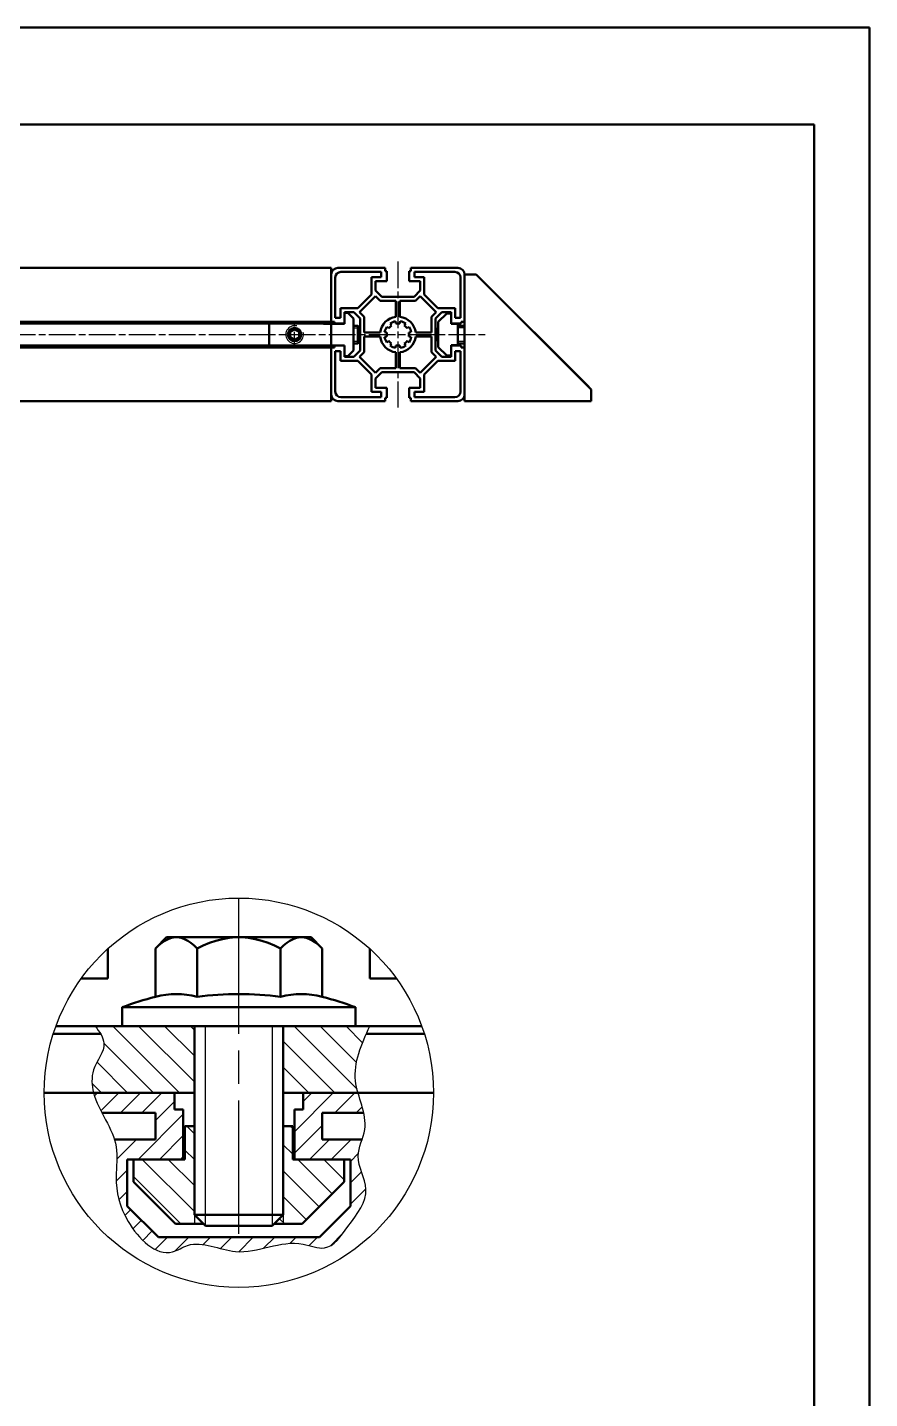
# Model space of a CAD drawing. Header units: millimetres. Extents: x 3537 to 7300, y -380 to 3324.
# Drawn here: x 4643 to 5022, y 1698 to 2315 of the extents above; entities that cross this region are included whole.
import ezdxf

# ---------------------------------------------------------------- set-up
doc = ezdxf.new("R2010")
doc.units = ezdxf.units.MM
doc.linetypes.add('AM_ISO08W050', pattern=[18, 12, -1.5, 3, -1.5])
doc.linetypes.add('AM_ISO08W050x2', pattern=[9, 6, -0.75, 1.5, -0.75])
for name, color, linetype, lineweight in [('AM_0', 7, 'Continuous', 50), ('AM_4', 3, 'Continuous', 25), ('AM_7', 4, 'AM_ISO08W050', 25), ('AM_8', 1, 'AM_ISO08W050x2', 25), ('MAIN-1', 7, 'Continuous', 50)]:
    doc.layers.add(name, color=color, linetype=linetype, lineweight=lineweight)
pattern_1 = [(135, (-5199.1465, -2090.8383), (-1.1674333, -1.1674333), [])]

# ---------------------------------------------------------------- blocks, each defined once
blk = doc.blocks.new('GENZOON4MPPK5')
at = {"layer": 'AM_8'}
h = blk.add_hatch(dxfattribs=at)
h.set_pattern_fill('ANSI31', color=256, scale=0.52, angle=90)
h.set_pattern_definition(pattern_1)
edge = h.paths.add_edge_path()
edge.add_line((-4, 6), (-10.5, 6))
edge.add_line((-10.5, 6), (-12.93, 6))
edge.add_spline(control_points=[(-12.93, 6), (-12.56, 5.49), (-11.63, 4.21), (-13.36, 2.27), (-13.26, 0.67), (-13.08, 0)], knot_values=[0, 0, 0, 0, 1.731757, 4.316242, 6.36146, 6.36146, 6.36146, 6.36146], degree=3, periodic=0)
edge.add_line((-13.08, 0), (-12.8, 0))
edge.add_line((-12.8, 0), (-4, 0))
edge.add_line((-4, 0), (-4, 6))
edge = h.paths.add_edge_path()
edge.add_line((4, 6), (4, 0))
edge.add_line((4, 0), (10.74, 0))
edge.add_spline(control_points=[(10.74, 0), (10.64, 0.36), (10.16, 2.38), (11.06, 4.37), (11.8, 6)], knot_values=[52.748738, 52.748738, 52.748738, 52.748738, 53.8311, 58.932811, 58.932811, 58.932811, 58.932811], degree=3, periodic=0)
edge.add_line((11.8, 6), (4, 6))
h = blk.add_hatch(dxfattribs=at)
h.set_pattern_fill('ANSI31', color=256, scale=0.43)
h.set_pattern_definition([(45, (-5199.1465, -2090.8383), (-0.96537753, 0.96537753), [])])
edge = h.paths.add_edge_path()
edge.add_line((-5, -1.5), (-5.8, -1.5))
edge.add_line((-5.8, -1.5), (-5.8, 0))
edge.add_line((-5.8, 0), (-13.08, 0))
edge.add_spline(control_points=[(-13.08, 0), (-12.92, -0.63), (-12.64, -1.22), (-12.34, -1.8)], knot_values=[6.36146, 6.36146, 6.36146, 6.36146, 8.285755, 8.285755, 8.285755, 8.285755], degree=3, periodic=0)
edge.add_line((-12.34, -1.8), (-7.5, -1.8))
edge.add_line((-7.5, -1.8), (-7.5, -4.2))
edge.add_line((-7.5, -4.2), (-11.21, -4.2))
edge.add_spline(control_points=[(-11.21, -4.2), (-11.14, -4.42), (-10.88, -5.49), (-11.25, -8.11), (-10.42, -11.78), (-6.98, -15.21), (-3.77, -13), (0.36, -15.38), (4.32, -12.84), (8.13, -14.48), (10.01, -11.71), (12.22, -8.97), (10.38, -6.18), (10.93, -4.7), (11.1, -4.2)], knot_values=[10.931855, 10.931855, 10.931855, 10.931855, 11.626572, 14.334164, 18.502297, 23.342389, 24.830586, 29.178559, 35.305414, 37.25326, 40.109415, 43.858317, 46.917205, 48.459264, 48.459264, 48.459264, 48.459264], degree=3, periodic=0)
edge.add_line((11.1, -4.2), (7.5, -4.2))
edge.add_line((7.5, -4.2), (7.5, -1.8))
edge.add_line((7.5, -1.8), (11.25, -1.8))
edge.add_spline(control_points=[(11.25, -1.8), (11.12, -1.2), (10.91, -0.6), (10.74, 0)], knot_values=[50.922285, 50.922285, 50.922285, 50.922285, 52.748738, 52.748738, 52.748738, 52.748738], degree=3, periodic=0)
edge.add_line((10.74, 0), (5.8, 0))
edge.add_line((5.8, 0), (5.8, -1.5))
edge.add_line((5.8, -1.5), (5, -1.5))
edge.add_line((5, -1.5), (5, -6))
edge.add_line((5, -6), (9.5, -6))
edge.add_line((9.5, -6), (10.05, -6))
edge.add_line((10.05, -6), (10.05, -10.2))
edge.add_line((10.05, -10.2), (7.25, -13))
edge.add_line((7.25, -13), (-7.25, -13))
edge.add_line((-7.25, -13), (-10.05, -10.2))
edge.add_line((-10.05, -10.2), (-10.05, -6))
edge.add_line((-10.05, -6), (-5, -6))
edge.add_line((-5, -6), (-5, -1.5))
h = blk.add_hatch(dxfattribs=at)
h.set_pattern_fill('ANSI31', color=256, scale=0.52, angle=90)
h.set_pattern_definition(pattern_1)
h.paths.add_polyline_path([(9.5, -8.02), (9.5, -6), (4.85, -6), (4.85, -3.02), (4, -3.02), (4, -11), (3.18, -11.82), (4, -11.82), (5.7, -11.82)])
h.paths.add_polyline_path([(-4, -11.82), (-4, -11), (-4, -3.02), (-4.85, -3.02), (-4.85, -6), (-9.5, -6), (-9.5, -8.02), (-5.7, -11.82)])
at = {"layer": 'AM_0'}
for p, q in [((-11.8, 10.3), (-11.8, 12.96)), ((11.8, 10.3), (11.8, 12.96)), ((-14.18, 10.3), (-11.8, 10.3)), ((11.8, 10.3), (14.18, 10.3)), ((-16.71, 5.3), (-12.46, 5.3)), ((-16.47, 6), (16.47, 6)), ((-16.47, 6), (16.47, 6)), ((-16.47, 6), (-11.8, 6)), ((-16.47, 6), (-11.8, 6)), ((-16.47, 6), (-11.8, 6)), ((-16.47, 6), (-11.8, 6)), ((-11.8, 6), (-11.8, 6)), ((-11.8, 6), (-11.8, 6)), ((-4.35, 6), (4.35, 6)), ((-4.35, 6), (4.35, 6)), ((-4.35, 6), (-4.35, 6)), ((-4, -11), (-4, 6)), ((4, 6), (4, -11)), ((4.35, 6), (4.35, 6)), ((11.48, 5.3), (16.71, 5.3)), ((11.8, 6), (16.47, 6)), ((11.8, 6), (11.8, 6)), ((11.8, 6), (11.8, 6)), ((11.8, 6), (16.47, 6)), ((11.8, 6), (16.47, 6)), ((11.8, 6), (16.47, 6)), ((-17.53, 0), (-4, 0)), ((4, 0), (17.53, 0)), ((4, 0), (17.53, 0)), ((-17.53, 0), (-4, 0)), ((-17.53, 0), (-4, 0)), ((-17.53, 0), (-12.8, 0)), ((-17.53, 0), (-12.8, 0)), ((-17.53, 0), (-12.8, 0)), ((-12.8, 0), (-12.8, 0)), ((-12.8, 0), (-12.8, 0)), ((-5.8, -1.5), (-5.8, 0)), ((-5.35, 0), (-4, 0)), ((-5.35, 0), (-4, 0)), ((-5.35, 0), (-5.35, 0)), ((4, 0), (17.53, 0)), ((5.8, 0), (5.8, -1.5)), ((10.8, 0), (17.2, 0)), ((10.8, 0), (17.2, 0)), ((10.8, 0), (10.8, 0)), ((10.8, 0), (17.2, 0)), ((10.8, 0), (10.8, 0)), ((17.2, 0), (17.2, 0)), ((17.2, 0), (17.2, 0)), ((-7.5, -1.8), (-12.34, -1.8)), ((-7.5, -4.2), (-7.5, -1.8)), ((-5, -1.5), (-5.8, -1.5)), ((-5, -6), (-5, -1.5)), ((5.8, -1.5), (5, -1.5)), ((5, -1.5), (5, -6)), ((11.25, -1.8), (7.5, -1.8)), ((7.5, -1.8), (7.5, -4.2)), ((-4.85, -6), (-4.85, -3.02)), ((-4.85, -3.02), (-4, -3.02)), ((4, -3.02), (4.85, -3.02)), ((4.85, -6), (4.85, -3.02)), ((-11.21, -4.2), (-7.5, -4.2)), ((7.5, -4.2), (11.1, -4.2)), ((-10.05, -10.2), (-10.05, -6)), ((-10.05, -6), (-5, -6)), ((-4.85, -6), (-9.5, -6)), ((-9.5, -6), (-9.5, -8.02)), ((9.5, -6), (4.85, -6)), ((5, -6), (10.05, -6)), ((9.5, -8.02), (9.5, -6)), ((10.05, -6), (10.05, -10.2)), ((-9.5, -8.02), (-5.7, -11.82)), ((5.7, -11.82), (9.5, -8.02)), ((-7.25, -13), (-10.05, -10.2)), ((-4, -11), (-3, -12)), ((-4, -11), (4, -11)), ((4, -11), (3, -12)), ((10.05, -10.2), (7.25, -13)), ((-5.7, -11.82), (-5.7, -11.82)), ((-5.7, -11.82), (-3.18, -11.82)), ((3, -12), (-3, -12)), ((3.18, -11.82), (5.7, -11.82)), ((5.7, -11.82), (5.7, -11.82)), ((7.25, -13), (-7.25, -13))]:
    blk.add_line(p, q, dxfattribs=at)
at = {"layer": 'AM_4'}
for p, q in [((-3, -12), (-3, 6)), ((3, 6), (3, -12)), ((-4, -11), (-4, -11.82)), ((4, -11), (4, -11.82))]:
    blk.add_line(p, q, dxfattribs=at)
blk.add_spline([(-12.93, 6), (-12.15, 4.46), (-13.08, 2.05), (-13.08, 0), (-11.05, -4.86), (-11.05, -7.57), (-9.97, -11.59), (-5.98, -14.33), (-4.61, -13.75), (-0.3, -14.3), (5.79, -13.63), (7.71, -13.97), (9.82, -12.05), (11.45, -8.67), (10.74, -5.7), (11.34, -3.31), (10.51, 1.06), (11.8, 6)], degree=3, dxfattribs=at)
at = {"layer": 'AM_7'}
blk.add_line((0, -12.71), (0, 17.53), dxfattribs=at)
at = {"layer": 'MAIN-1'}
for p, q in [((-6.51, 14), (-7.51, 13)), ((-6.66, 13.69), (-6.95, 13.49)), ((-6.95, 13.49), (-6.66, 13.68)), ((-6.66, 13.68), (-6.37, 13.84)), ((-6.37, 13.84), (-6.66, 13.69)), ((-5.76, 14), (-6.51, 14)), ((-6.51, 14), (-5.76, 14)), ((-6.37, 13.84), (-6.07, 13.95)), ((-6.07, 13.95), (-6.37, 13.84)), ((-6.07, 13.95), (-5.76, 14)), ((-5.76, 14), (-6.07, 13.95)), ((-5.76, 14), (-5.49, 14)), ((-5.49, 14), (-5.76, 14)), ((-5.49, 14), (-5.19, 13.95)), ((-5.19, 13.95), (-5.49, 14)), ((-5.49, 14), (-0.27, 14)), ((-0.27, 14), (-5.49, 14)), ((-5.19, 13.95), (-4.89, 13.84)), ((-4.89, 13.84), (-5.19, 13.95)), ((-4.89, 13.84), (-4.6, 13.69)), ((-4.6, 13.68), (-4.89, 13.84)), ((-4.6, 13.69), (-4.31, 13.49)), ((-4.31, 13.49), (-4.6, 13.68)), ((0, 14), (-3.4, 14)), ((-2.64, 13.49), (-2.06, 13.69)), ((-2.06, 13.69), (-2.64, 13.49)), ((-2.06, 13.69), (-1.47, 13.84)), ((-1.47, 13.84), (-2.06, 13.69)), ((-1.47, 13.84), (-0.88, 13.95)), ((-0.88, 13.95), (-1.47, 13.84)), ((-0.88, 13.95), (-0.27, 14)), ((-0.27, 14), (-0.88, 13.95)), ((-0.27, 14), (0.27, 14)), ((0.27, 14), (-0.27, 14)), ((3.4, 14), (0, 14)), ((0.27, 14), (0.87, 13.95)), ((0.87, 13.95), (0.27, 14)), ((0.27, 14), (5.49, 14)), ((0.27, 14), (5.49, 14)), ((0.87, 13.95), (1.47, 13.84)), ((1.47, 13.84), (0.87, 13.95)), ((1.47, 13.84), (2.06, 13.69)), ((2.06, 13.69), (1.47, 13.84)), ((2.06, 13.69), (2.64, 13.49)), ((2.64, 13.49), (2.06, 13.69)), ((4.6, 13.69), (4.31, 13.49)), ((4.31, 13.49), (4.6, 13.68)), ((4.6, 13.68), (4.89, 13.84)), ((4.89, 13.84), (4.6, 13.69)), ((4.89, 13.84), (5.19, 13.95)), ((5.19, 13.95), (4.89, 13.84)), ((5.19, 13.95), (5.49, 14)), ((5.49, 14), (5.19, 13.95)), ((5.49, 14), (5.76, 14)), ((5.76, 14), (5.49, 14)), ((5.76, 14), (6.07, 13.95)), ((6.07, 13.95), (5.76, 14)), ((5.76, 14), (6.51, 14)), ((6.51, 14), (5.76, 14)), ((6.07, 13.95), (6.37, 13.84)), ((6.37, 13.84), (6.07, 13.95)), ((6.37, 13.84), (6.66, 13.69)), ((6.66, 13.68), (6.37, 13.84)), ((7.51, 13), (6.51, 14)), ((6.66, 13.69), (6.95, 13.49)), ((6.95, 13.49), (6.66, 13.68)), ((-7.51, 13), (-7.23, 13.26)), ((-7.23, 13.26), (-7.51, 13)), ((-7.51, 13), (-7.51, 8.64)), ((-7.23, 13.26), (-6.95, 13.49)), ((-6.95, 13.49), (-7.23, 13.26)), ((-4.31, 13.49), (-4.03, 13.26)), ((-4.03, 13.26), (-4.31, 13.49)), ((-4.03, 13.26), (-3.75, 13)), ((-3.75, 13), (-4.03, 13.26)), ((-3.75, 13), (-3.2, 13.26)), ((-3.2, 13.26), (-3.75, 13)), ((-3.75, 13), (-3.75, 8.64)), ((-3.75, 13), (-3.75, 8.64)), ((-3.2, 13.26), (-2.64, 13.49)), ((-2.64, 13.49), (-3.2, 13.26)), ((2.64, 13.49), (3.2, 13.26)), ((3.2, 13.26), (2.64, 13.49)), ((3.2, 13.26), (3.75, 13)), ((3.75, 13), (3.2, 13.26)), ((3.75, 13), (4.03, 13.26)), ((4.03, 13.26), (3.75, 13)), ((3.75, 13), (3.75, 8.64)), ((3.75, 13), (3.75, 8.64)), ((4.03, 13.26), (4.31, 13.49)), ((4.31, 13.49), (4.03, 13.26)), ((6.95, 13.49), (7.23, 13.26)), ((7.23, 13.26), (6.95, 13.49)), ((7.23, 13.26), (7.51, 13)), ((7.51, 13), (7.23, 13.26)), ((7.51, 13), (7.51, 8.64)), ((0, 7.7), (-10.5, 7.7)), ((-10.5, 7.7), (0, 7.7)), ((-10.5, 6), (-10.5, 7.7)), ((10.5, 7.7), (0, 7.7)), ((0, 7.7), (10.5, 7.7)), ((10.5, 6), (10.5, 7.7)), ((0, 6), (-10.5, 6)), ((-10.5, 6), (0, 6)), ((0, 6), (-3.4, 6)), ((3.4, 6), (0, 6)), ((0, 6), (10.5, 6)), ((10.5, 6), (0, 6))]:
    blk.add_line(p, q, dxfattribs=at)
for radius, start, end in [(30, 104.4885, 110.4873), (29.29, 82.6381, 97.3619), (29.29, 82.6381, 97.3619), (30, 69.5127, 75.5115)]:
    blk.add_arc((0, -20.4), radius, start, end, dxfattribs=at)
for centre, major_axis, start_param, end_param in [((-5.63, -20.4), (0, -29.29), 3.013103, 3.270082), ((-5.63, -20.4), (0, -29.29), 3.013103, 3.270082), ((5.63, -20.4), (0, 29.29), -0.12849, 0.12849), ((5.63, -20.4), (0, 29.29), -0.12849, 0.12849)]:
    blk.add_ellipse(centre, major_axis=major_axis, ratio=0.5, start_param=start_param, end_param=end_param, dxfattribs=at)

msp = doc.modelspace()

# ---------------------------------------------------------------- linework, layer by layer
at = {"layer": 'AM_0'}
for p, q in [((5022.196, 2314.913), (3537.196, 2314.913)), ((5022.196, 1264.913), (5022.196, 2314.913)), ((4997.196, 2271.163), (3562.196, 2271.163)), ((4997.196, 1308.663), (4997.196, 2271.163)), ((4398.147, 2206.631), (4779.797, 2206.631)), ((4779.797, 2206.631), (4779.797, 2203.631)), ((4782.797, 2206.631), (4803.997, 2206.631)), ((4784.097, 2204.831), (4802.297, 2204.831)), ((4802.297, 2204.831), (4802.297, 2202.431)), ((4803.997, 2206.631), (4803.997, 2205.131)), ((4803.997, 2205.131), (4804.797, 2205.131)), ((4804.797, 2205.131), (4804.797, 2200.631)), ((4814.797, 2200.631), (4814.797, 2205.131)), ((4814.797, 2205.131), (4815.597, 2205.131)), ((4815.597, 2205.131), (4815.597, 2206.631)), ((4815.597, 2206.631), (4836.797, 2206.631)), ((4817.297, 2202.431), (4817.297, 2204.831)), ((4817.297, 2204.831), (4835.497, 2204.831)), ((4779.797, 2182.431), (4779.797, 2203.631)), ((4781.597, 2184.131), (4781.597, 2202.331)), ((4802.297, 2202.431), (4797.947, 2202.431)), ((4797.947, 2202.431), (4797.947, 2194.621)), ((4804.797, 2200.631), (4799.747, 2200.631)), ((4799.747, 2200.631), (4799.747, 2196.431)), ((4819.847, 2200.631), (4814.797, 2200.631)), ((4821.647, 2202.431), (4817.297, 2202.431)), ((4819.847, 2196.431), (4819.847, 2200.631)), ((4821.647, 2194.621), (4821.647, 2202.431)), ((4837.997, 2202.331), (4837.997, 2184.131)), ((4839.797, 2203.631), (4839.797, 2182.431)), ((4797.947, 2194.621), (4791.807, 2188.481)), ((4792.548, 2186.676), (4799.752, 2193.881)), ((4799.747, 2196.431), (4802.547, 2193.631)), ((4799.752, 2193.881), (4801.801, 2191.831)), ((4801.801, 2191.831), (4808.897, 2191.831)), ((4802.547, 2193.631), (4817.047, 2193.631)), ((4808.897, 2191.831), (4808.897, 2184.631)), ((4810.697, 2184.631), (4810.697, 2191.831)), ((4810.697, 2191.831), (4817.793, 2191.831)), ((4817.047, 2193.631), (4819.847, 2196.431)), ((4817.793, 2191.831), (4819.842, 2193.881)), ((4819.842, 2193.881), (4827.046, 2186.676)), ((4827.787, 2188.481), (4821.647, 2194.621)), ((4791.807, 2188.481), (4783.997, 2188.481)), ((4783.997, 2188.481), (4783.997, 2184.131)), ((4789.997, 2186.681), (4785.797, 2186.681)), ((4785.797, 2186.681), (4785.797, 2181.631)), ((4792.797, 2183.881), (4789.997, 2186.681)), ((4794.597, 2184.627), (4792.548, 2186.676)), ((4827.046, 2186.676), (4824.997, 2184.627)), ((4829.597, 2186.681), (4826.797, 2183.881)), ((4835.597, 2188.481), (4827.787, 2188.481)), ((4833.797, 2186.681), (4829.597, 2186.681)), ((4833.797, 2181.631), (4833.797, 2186.681)), ((4835.597, 2184.131), (4835.597, 2188.481)), ((4482.147, 2181.631), (4779.797, 2181.631)), ((4488.147, 2182.431), (4779.797, 2182.431)), ((4781.297, 2182.431), (4779.797, 2182.431)), ((4779.797, 2182.431), (4779.797, 2170.831)), ((4781.297, 2181.631), (4781.297, 2182.431)), ((4785.797, 2181.631), (4781.297, 2181.631)), ((4783.997, 2184.131), (4781.597, 2184.131)), ((4789.797, 2180.631), (4791.797, 2180.631)), ((4791.797, 2180.631), (4792.797, 2179.631)), ((4791.797, 2180.631), (4791.797, 2172.631)), ((4792.797, 2169.381), (4792.797, 2183.881)), ((4794.597, 2177.531), (4794.597, 2184.627)), ((4804.801, 2180.127), (4805.702, 2179.496)), ((4806.93, 2180.724), (4806.299, 2181.625)), ((4808.739, 2182.635), (4808.93, 2181.552)), ((4810.666, 2181.552), (4810.857, 2182.635)), ((4813.297, 2181.625), (4812.666, 2180.724)), ((4813.894, 2179.496), (4814.795, 2180.127)), ((4824.997, 2184.627), (4824.997, 2177.531)), ((4826.797, 2183.881), (4826.797, 2169.381)), ((4827.98, 2179.814), (4827.797, 2179.631)), ((4827.797, 2179.631), (4827.797, 2173.631)), ((4838.297, 2181.631), (4833.797, 2181.631)), ((4837.997, 2184.131), (4835.597, 2184.131)), ((4839.797, 2180.631), (4836.78, 2180.631)), ((4839.797, 2182.431), (4838.297, 2182.431)), ((4838.297, 2182.431), (4838.297, 2181.631)), ((4761.297, 2177.787), (4763.297, 2178.941)), ((4761.297, 2175.475), (4761.297, 2177.787)), ((4763.297, 2174.321), (4761.297, 2175.475)), ((4763.297, 2178.941), (4765.297, 2177.787)), ((4765.297, 2175.475), (4763.297, 2174.321)), ((4765.297, 2175.475), (4765.297, 2177.787)), ((4791.797, 2172.631), (4792.797, 2173.631)), ((4801.797, 2177.531), (4794.597, 2177.531)), ((4794.597, 2175.731), (4801.797, 2175.731)), ((4794.597, 2168.636), (4794.597, 2175.731)), ((4804.874, 2177.496), (4803.791, 2177.687)), ((4803.791, 2175.569), (4804.874, 2175.76)), ((4805.702, 2173.76), (4804.801, 2173.129)), ((4814.795, 2173.129), (4813.894, 2173.76)), ((4815.805, 2177.687), (4814.722, 2177.496)), ((4814.722, 2175.76), (4815.805, 2175.569)), ((4824.997, 2177.531), (4817.797, 2177.531)), ((4817.797, 2175.731), (4824.997, 2175.731)), ((4824.997, 2175.731), (4824.997, 2168.636)), ((4827.98, 2173.448), (4827.797, 2173.631)), ((4482.147, 2171.631), (4779.797, 2171.631)), ((4486.647, 2170.831), (4779.797, 2170.831)), ((4779.797, 2149.631), (4779.797, 2170.831)), ((4779.797, 2170.831), (4781.297, 2170.831)), ((4781.297, 2170.831), (4781.297, 2171.631)), ((4781.297, 2171.631), (4785.797, 2171.631)), ((4781.597, 2150.931), (4781.597, 2169.131)), ((4781.597, 2169.131), (4783.997, 2169.131)), ((4783.997, 2169.131), (4783.997, 2164.781)), ((4785.797, 2171.631), (4785.797, 2166.581)), ((4789.797, 2172.631), (4791.797, 2172.631)), ((4789.997, 2166.581), (4792.797, 2169.381)), ((4792.548, 2166.586), (4794.597, 2168.636)), ((4806.299, 2171.631), (4806.93, 2172.532)), ((4808.93, 2171.704), (4808.739, 2170.621)), ((4808.897, 2168.632), (4808.897, 2161.431)), ((4810.857, 2170.621), (4810.666, 2171.704)), ((4810.697, 2161.431), (4810.697, 2168.632)), ((4812.666, 2172.532), (4813.297, 2171.631)), ((4824.997, 2168.636), (4827.046, 2166.586)), ((4826.797, 2169.381), (4829.597, 2166.581)), ((4833.797, 2166.581), (4833.797, 2171.631)), ((4833.797, 2171.631), (4838.297, 2171.631)), ((4835.597, 2164.781), (4835.597, 2169.131)), ((4835.597, 2169.131), (4837.997, 2169.131)), ((4836.78, 2172.631), (4839.797, 2172.631)), ((4837.997, 2169.131), (4837.997, 2150.931)), ((4838.297, 2171.631), (4838.297, 2170.831)), ((4838.297, 2170.831), (4839.797, 2170.831)), ((4839.797, 2170.831), (4839.797, 2149.631)), ((4783.997, 2164.781), (4791.807, 2164.781)), ((4785.797, 2166.581), (4789.997, 2166.581)), ((4791.807, 2164.781), (4797.947, 2158.641)), ((4799.752, 2159.382), (4792.548, 2166.586)), ((4801.801, 2161.431), (4799.752, 2159.382)), ((4808.897, 2161.431), (4801.801, 2161.431)), ((4817.793, 2161.431), (4810.697, 2161.431)), ((4819.842, 2159.382), (4817.793, 2161.431)), ((4827.046, 2166.586), (4819.842, 2159.382)), ((4821.647, 2158.641), (4827.787, 2164.781)), ((4827.787, 2164.781), (4835.597, 2164.781)), ((4829.597, 2166.581), (4833.797, 2166.581)), ((4797.947, 2158.641), (4797.947, 2150.831)), ((4802.547, 2159.631), (4799.747, 2156.831)), ((4799.747, 2156.831), (4799.747, 2152.631)), ((4817.047, 2159.631), (4802.547, 2159.631)), ((4819.847, 2156.831), (4817.047, 2159.631)), ((4819.847, 2152.631), (4819.847, 2156.831)), ((4821.647, 2150.831), (4821.647, 2158.641)), ((4779.797, 2146.631), (4779.797, 2149.631)), ((4802.297, 2148.431), (4784.097, 2148.431)), ((4797.947, 2150.831), (4802.297, 2150.831)), ((4799.747, 2152.631), (4804.797, 2152.631)), ((4802.297, 2150.831), (4802.297, 2148.431)), ((4804.797, 2152.631), (4804.797, 2148.131)), ((4814.797, 2148.131), (4814.797, 2152.631)), ((4814.797, 2152.631), (4819.847, 2152.631)), ((4817.297, 2150.831), (4821.647, 2150.831)), ((4817.297, 2148.431), (4817.297, 2150.831)), ((4835.497, 2148.431), (4817.297, 2148.431)), ((4398.147, 2146.631), (4779.797, 2146.631)), ((4803.997, 2146.631), (4782.797, 2146.631)), ((4804.797, 2148.131), (4803.997, 2148.131)), ((4803.997, 2148.131), (4803.997, 2146.631)), ((4815.597, 2148.131), (4814.797, 2148.131)), ((4815.597, 2146.631), (4815.597, 2148.131)), ((4836.797, 2146.631), (4815.597, 2146.631))]:
    msp.add_line(p, q, dxfattribs=at)
msp.add_circle((4763.297, 2176.631), 3, dxfattribs=at)
for centre, radius, start, end in [((4782.797, 2203.631), 3, 90, 180), ((4784.097, 2202.331), 2.5, 90, 180), ((4835.497, 2202.331), 2.5, 0, 90), ((4836.797, 2203.631), 3, 0, 90), ((4809.797, 2176.631), 8.05, 96.41916, 173.58084), ((4809.798, 2176.628), 6.1, 145, 170), ((4809.798, 2176.628), 5, 125, 145), ((4809.798, 2176.628), 6.1, 100, 125), ((4809.798, 2176.628), 5, 80, 100), ((4809.797, 2176.631), 8.05, 6.41916, 83.58084), ((4809.798, 2176.628), 6.1, 55, 80), ((4809.798, 2176.628), 5, 35, 55), ((4809.798, 2176.628), 6.1, 10, 35), ((4809.797, 2176.631), 8.05, 186.41916, 263.58084), ((4809.798, 2176.628), 6.1, 190, 215), ((4809.798, 2176.628), 5, 170, 190), ((4809.798, 2176.628), 5, 215, 235), ((4809.797, 2176.631), 8.05, 276.41916, 353.58084), ((4809.798, 2176.628), 5, 305, 325), ((4809.798, 2176.628), 5, 350, 10), ((4809.798, 2176.628), 6.1, 325, 350), ((4809.798, 2176.628), 6.1, 235, 260), ((4809.798, 2176.628), 5, 260, 280), ((4809.798, 2176.628), 6.1, 280, 305), ((4782.797, 2149.631), 3, 180, 270), ((4784.097, 2150.931), 2.5, 180, 270), ((4835.497, 2150.931), 2.5, 270, 0), ((4836.797, 2149.631), 3, 270, 0)]:
    msp.add_arc(centre, radius, start, end, dxfattribs=at)
at = {"layer": 'AM_4'}
for p, q in [((4789.797, 2179.631), (4792.797, 2179.631)), ((4827.98, 2179.631), (4827.797, 2179.631)), ((4839.797, 2179.631), (4836.78, 2179.631)), ((4789.797, 2173.631), (4792.797, 2173.631)), ((4827.797, 2173.631), (4827.98, 2173.631)), ((4836.78, 2173.631), (4839.797, 2173.631))]:
    msp.add_line(p, q, dxfattribs=at)
msp.add_circle((4738.167, 1835.275), 87.647, dxfattribs=at)
msp.add_arc((4763.297, 2176.631), 4, 75.995912, 15.663003, dxfattribs=at)
at = {"layer": 'AM_7'}
for p, q in [((4809.798, 2209.489), (4809.798, 2143.766)), ((4328.647, 2176.631), (4849.297, 2176.631)), ((4738.167, 1912.744), (4738.167, 1922.921))]:
    msp.add_line(p, q, dxfattribs=at)
at = {"layer": 'AM_8'}
msp.add_line((4763.297, 2171.906), (4763.297, 2181.421), dxfattribs=at)
at = {"layer": 'MAIN-1'}
for p, q in [((4839.797, 2201.631), (4839.797, 2203.631)), ((4845.097, 2203.631), (4839.797, 2203.631)), ((4839.797, 2203.631), (4839.797, 2201.631)), ((4839.797, 2203.631), (4839.797, 2203.631)), ((4839.797, 2203.631), (4845.097, 2203.631)), ((4839.797, 2146.631), (4839.797, 2201.631)), ((4839.797, 2146.631), (4839.797, 2201.631)), ((4845.097, 2203.631), (4847.097, 2201.631)), ((4847.097, 2201.631), (4845.097, 2203.631)), ((4845.097, 2203.631), (4845.097, 2203.631)), ((4845.797, 2202.931), (4845.797, 2202.931)), ((4845.797, 2202.931), (4896.097, 2152.631)), ((4896.097, 2152.631), (4845.797, 2202.931)), ((4847.097, 2201.631), (4894.797, 2153.931)), ((4894.797, 2153.931), (4847.097, 2201.631)), ((4839.797, 2196.831), (4839.797, 2196.831)), ((4839.797, 2196.831), (4839.797, 2196.831)), ((4839.797, 2195.981), (4839.797, 2195.981)), ((4785.797, 2186.381), (4787.297, 2186.381)), ((4785.797, 2186.381), (4785.797, 2186.381)), ((4787.297, 2186.381), (4785.797, 2186.381)), ((4785.797, 2186.381), (4785.797, 2181.531)), ((4785.797, 2181.531), (4785.797, 2186.381)), ((4787.297, 2186.381), (4787.297, 2186.381)), ((4789.797, 2183.881), (4787.297, 2186.381)), ((4789.797, 2183.881), (4787.297, 2186.381)), ((4831.78, 2186.131), (4827.98, 2182.331)), ((4833.797, 2186.131), (4831.78, 2186.131)), ((4833.797, 2181.481), (4833.797, 2186.131)), ((4751.797, 2181.631), (4751.797, 2171.631)), ((4751.797, 2181.531), (4751.797, 2181.531)), ((4751.797, 2181.531), (4751.797, 2171.731)), ((4776.27, 2181.631), (4776.297, 2181.531)), ((4780.797, 2181.531), (4776.297, 2181.531)), ((4776.297, 2181.531), (4776.297, 2181.531)), ((4785.797, 2181.531), (4776.297, 2181.531)), ((4780.797, 2181.531), (4785.797, 2181.531)), ((4780.797, 2181.531), (4780.797, 2181.531)), ((4785.797, 2181.531), (4785.797, 2181.531)), ((4789.797, 2183.881), (4789.797, 2181.531)), ((4789.797, 2183.881), (4789.797, 2183.881)), ((4789.797, 2183.881), (4789.797, 2169.381)), ((4789.797, 2181.531), (4789.797, 2181.531)), ((4789.797, 2181.531), (4789.797, 2171.731)), ((4827.98, 2182.331), (4827.98, 2182.331)), ((4827.98, 2182.331), (4827.98, 2170.931)), ((4833.797, 2181.481), (4836.78, 2181.481)), ((4836.78, 2181.481), (4836.78, 2171.781)), ((4839.797, 2179.826), (4839.797, 2179.826)), ((4839.797, 2179.826), (4839.797, 2179.826)), ((4751.797, 2171.731), (4751.797, 2171.731)), ((4776.27, 2171.631), (4776.297, 2171.731)), ((4780.797, 2171.731), (4776.297, 2171.731)), ((4776.297, 2171.731), (4776.297, 2171.731)), ((4776.297, 2171.731), (4785.797, 2171.731)), ((4780.797, 2171.731), (4785.797, 2171.731)), ((4780.797, 2171.731), (4780.797, 2171.731)), ((4785.797, 2166.881), (4785.797, 2171.731)), ((4785.797, 2171.731), (4785.797, 2171.731)), ((4785.797, 2166.881), (4785.797, 2171.731)), ((4785.797, 2166.881), (4787.297, 2166.881)), ((4787.297, 2166.881), (4785.797, 2166.881)), ((4785.797, 2166.881), (4785.797, 2166.881)), ((4787.297, 2166.881), (4789.797, 2169.381)), ((4787.297, 2166.881), (4789.797, 2169.381)), ((4787.297, 2166.881), (4787.297, 2166.881)), ((4789.797, 2171.731), (4789.797, 2171.731)), ((4789.797, 2169.381), (4789.797, 2171.731)), ((4789.797, 2169.381), (4789.797, 2169.381)), ((4827.98, 2170.931), (4827.98, 2170.931)), ((4827.98, 2170.931), (4831.78, 2167.131)), ((4831.78, 2167.131), (4833.797, 2167.131)), ((4833.797, 2167.131), (4833.797, 2171.781)), ((4833.797, 2171.781), (4836.78, 2171.781)), ((4839.797, 2166.831), (4839.797, 2166.831)), ((4839.797, 2166.831), (4839.797, 2166.831)), ((4839.797, 2162.026), (4839.797, 2162.026)), ((4839.797, 2150.826), (4839.797, 2150.826)), ((4839.797, 2150.826), (4839.797, 2150.826)), ((4894.797, 2153.931), (4896.797, 2151.931)), ((4896.797, 2151.931), (4894.797, 2153.931)), ((4896.097, 2152.631), (4896.097, 2152.631)), ((4896.797, 2151.931), (4896.797, 2151.931)), ((4896.797, 2146.631), (4896.797, 2151.931)), ((4896.797, 2151.931), (4896.797, 2146.631)), ((4839.797, 2146.631), (4894.797, 2146.631)), ((4839.797, 2146.631), (4839.797, 2146.631)), ((4894.797, 2146.631), (4839.797, 2146.631)), ((4843.991, 2146.631), (4843.991, 2146.631)), ((4843.991, 2146.631), (4843.991, 2146.631)), ((4855.191, 2146.631), (4855.191, 2146.631)), ((4859.997, 2146.631), (4859.997, 2146.631)), ((4859.997, 2146.631), (4859.997, 2146.631)), ((4872.991, 2146.631), (4872.991, 2146.631)), ((4872.991, 2146.631), (4872.991, 2146.631)), ((4889.147, 2146.631), (4889.147, 2146.631)), ((4889.997, 2146.631), (4889.997, 2146.631)), ((4889.997, 2146.631), (4889.997, 2146.631)), ((4894.797, 2146.631), (4896.797, 2146.631)), ((4894.797, 2146.631), (4896.797, 2146.631)), ((4896.797, 2146.631), (4896.797, 2146.631))]:
    msp.add_line(p, q, dxfattribs=at)

# ---------------------------------------------------------------- block references
at = {"layer": 'AM_0', "xscale": 5, "yscale": 5, "zscale": 5}
msp.add_blockref('GENZOON4MPPK5', (4738.167, 1835.275), dxfattribs=at)

doc.saveas('drawing.dxf')
